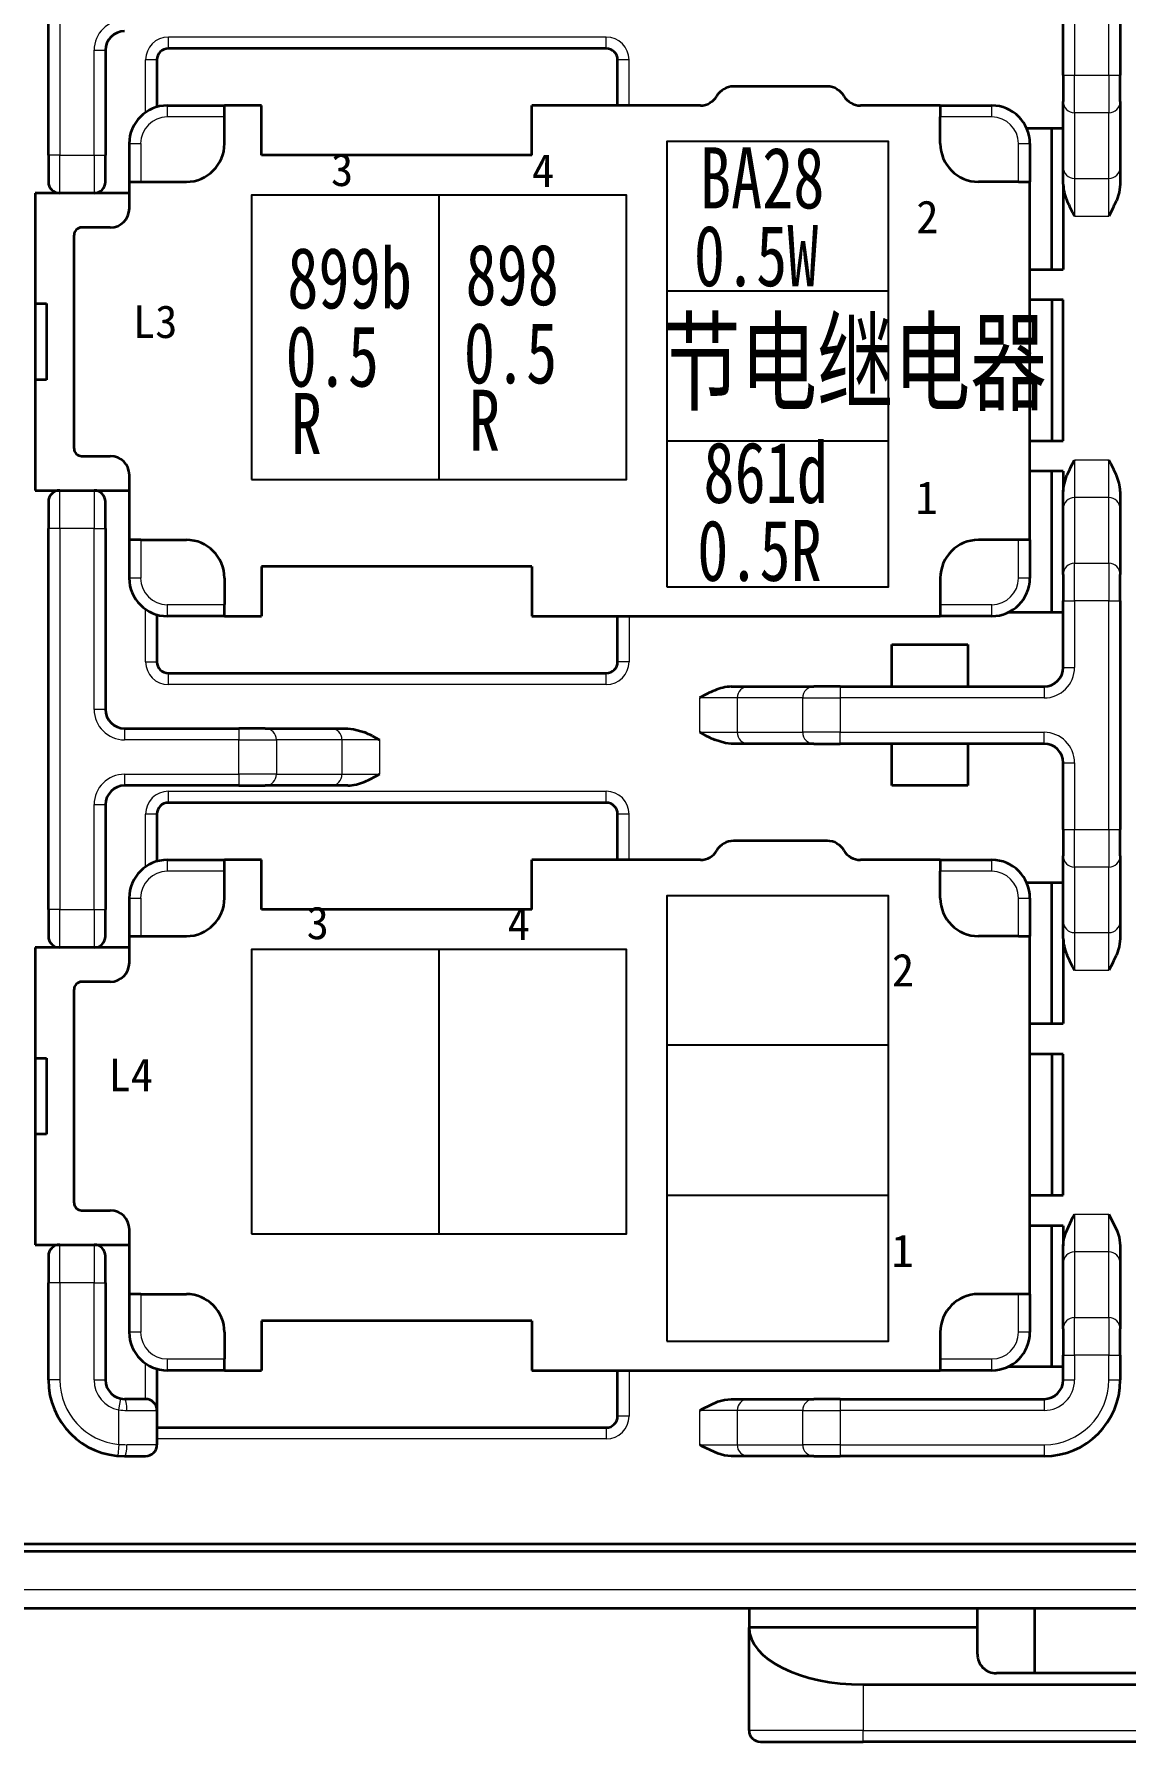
# Model space of a CAD drawing. Header units: millimetres. Extents: x 17 to 3784, y 12 to 1382.
# Drawn here: x 955.57 to 964, y 1071.1 to 1084.27 of the extents above; entities that cross this region are included whole.
import ezdxf

# ---------------------------------------------------------------- set-up
doc = ezdxf.new("R2010")
doc.units = ezdxf.units.MM
for name, color, linetype, lineweight in [('0层_1', 7, 'Continuous', 25), ('全新开发部分', 7, 'Continuous', 18), ('图层8-0000', 3, 'Continuous', 15)]:
    doc.layers.add(name, color=color, linetype=linetype, lineweight=lineweight)
doc.styles.add('FangSong_GB2312_Style', font='simfang.ttf')
doc.styles.add('HZ', font='', dxfattribs={"width": 0.7})
doc.styles.add('HZTXT', font='', dxfattribs={"width": 0.75})
doc.styles.add('样式 2', font='', dxfattribs={"width": 0.75})
doc.styles.get('HZ').set_extended_font_data('宋体')
doc.styles.get('HZTXT').set_extended_font_data('宋体')
doc.styles.get('样式 2').set_extended_font_data('宋体')

msp = doc.modelspace()

# ---------------------------------------------------------------- linework, layer by layer
at = {"color": 0, "lineweight": 35, "ltscale": 0.25}
for p, q in [((955.684, 1083.338), (955.684, 1086.276)), ((955.684, 1077.52), (955.684, 1080.458))]:
    msp.add_line(p, q, dxfattribs=at)
at = {"color": 0, "lineweight": 13, "ltscale": 0.25}
for p, q in [((955.772, 1086.276), (955.772, 1083.338)), ((955.772, 1080.458), (955.772, 1077.52))]:
    msp.add_line(p, q, dxfattribs=at)
at = {"color": 0, "lineweight": 13, "ltscale": 0.150143}
for p, q in [((963.867, 1083.954), (963.867, 1085.719)), ((963.867, 1078.136), (963.867, 1079.901))]:
    msp.add_line(p, q, dxfattribs=at)
at = {"color": 0, "lineweight": 35, "ltscale": 0.150143}
for p, q in [((963.955, 1085.719), (963.955, 1083.954)), ((963.955, 1079.901), (963.955, 1078.136))]:
    msp.add_line(p, q, dxfattribs=at)
at = {"color": 0, "lineweight": 35, "ltscale": 0.043822}
for p, q in [((963.515, 1083.954), (963.515, 1084.469)), ((963.515, 1079.386), (963.515, 1079.901)), ((963.515, 1078.136), (963.515, 1078.651))]:
    msp.add_line(p, q, dxfattribs=at)
at = {"color": 0, "lineweight": 13, "ltscale": 0.043822}
for p, q in [((963.603, 1084.469), (963.603, 1083.954)), ((963.603, 1079.901), (963.603, 1079.386)), ((963.603, 1078.651), (963.603, 1078.136))]:
    msp.add_line(p, q, dxfattribs=at)
at = {"color": 0, "lineweight": 13, "ltscale": 0.2875}
for p, q in [((956.61, 1084.249), (959.989, 1084.249)), ((959.989, 1079.254), (956.61, 1079.254)), ((956.61, 1078.431), (959.989, 1078.431))]:
    msp.add_line(p, q, dxfattribs=at)
at = {"color": 0, "lineweight": 13, "ltscale": 0.0075}
for p, q in [((956.61, 1084.16), (956.61, 1084.249)), ((959.989, 1084.16), (959.989, 1084.249)), ((956.037, 1084.146), (956.125, 1084.146)), ((956.522, 1084.072), (956.434, 1084.072)), ((960.165, 1084.072), (960.077, 1084.072)), ((963.515, 1083.954), (963.603, 1083.954)), ((963.867, 1083.954), (963.955, 1083.954)), ((956.602, 1083.72), (956.602, 1083.632)), ((962.964, 1083.632), (962.964, 1083.72)), ((963.169, 1083.426), (963.258, 1083.426)), ((956.037, 1083.338), (956.125, 1083.338)), ((956.037, 1080.458), (956.125, 1080.458)), ((963.258, 1080.076), (963.169, 1080.076)), ((956.602, 1079.871), (956.602, 1079.783)), ((962.964, 1079.783), (962.964, 1079.871)), ((963.515, 1079.901), (963.603, 1079.901)), ((963.867, 1079.901), (963.955, 1079.901)), ((956.434, 1079.43), (956.522, 1079.43)), ((956.61, 1079.254), (956.61, 1079.342)), ((959.989, 1079.254), (959.989, 1079.342)), ((960.165, 1079.43), (960.077, 1079.43)), ((963.515, 1079.386), (963.603, 1079.386)), ((961.795, 1079.239), (961.795, 1079.151)), ((963.368, 1079.239), (963.368, 1079.151)), ((956.125, 1079.063), (956.037, 1079.063)), ((956.272, 1078.916), (956.272, 1078.828)), ((957.154, 1078.916), (957.154, 1078.828)), ((961.795, 1078.798), (961.795, 1078.886)), ((963.368, 1078.798), (963.368, 1078.886)), ((956.272, 1078.563), (956.272, 1078.475)), ((957.154, 1078.563), (957.154, 1078.475)), ((963.515, 1078.651), (963.603, 1078.651)), ((956.61, 1078.343), (956.61, 1078.431)), ((959.989, 1078.343), (959.989, 1078.431)), ((956.037, 1078.328), (956.125, 1078.328)), ((956.522, 1078.255), (956.434, 1078.255)), ((960.165, 1078.255), (960.077, 1078.255)), ((963.515, 1078.136), (963.603, 1078.136)), ((963.867, 1078.136), (963.955, 1078.136)), ((956.602, 1077.902), (956.602, 1077.814)), ((962.964, 1077.814), (962.964, 1077.902)), ((956.037, 1077.52), (956.125, 1077.52)), ((963.169, 1077.608), (963.258, 1077.608)), ((956.037, 1074.641), (956.125, 1074.641)), ((963.258, 1074.259), (963.169, 1074.259)), ((963.515, 1074.083), (963.603, 1074.083)), ((963.867, 1074.083), (963.955, 1074.083)), ((956.602, 1074.053), (956.602, 1073.965)), ((962.964, 1073.965), (962.964, 1074.053)), ((956.037, 1073.891), (956.125, 1073.891)), ((963.515, 1073.891), (963.603, 1073.891)), ((963.867, 1073.891), (963.955, 1073.891)), ((956.228, 1073.66), (956.244, 1073.747)), ((961.795, 1073.744), (961.795, 1073.656)), ((963.368, 1073.744), (963.368, 1073.656)), ((960.165, 1073.612), (960.077, 1073.612)), ((959.989, 1073.524), (959.989, 1073.436)), ((956.228, 1073.394), (956.22, 1073.306)), ((961.795, 1073.392), (961.795, 1073.304)), ((963.368, 1073.392), (963.368, 1073.304)), ((961.972, 1071.1), (961.972, 1071.188))]:
    msp.add_line(p, q, dxfattribs=at)
at = {"color": 0, "lineweight": 13, "ltscale": 0.06875}
for p, q in [((956.037, 1083.338), (956.037, 1084.146)), ((956.037, 1077.52), (956.037, 1078.328))]:
    msp.add_line(p, q, dxfattribs=at)
at = {"color": 0, "lineweight": 35, "ltscale": 0.06875}
for p, q in [((956.125, 1084.146), (956.125, 1083.338)), ((956.125, 1078.328), (956.125, 1077.52))]:
    msp.add_line(p, q, dxfattribs=at)
at = {"color": 0, "lineweight": 13, "ltscale": 0.034546}
for p, q in [((956.434, 1083.666), (956.434, 1084.072)), ((956.434, 1079.43), (956.434, 1079.836))]:
    msp.add_line(p, q, dxfattribs=at)
at = {"color": 0, "lineweight": 35, "ltscale": 0.030964}
for p, q in [((956.522, 1084.072), (956.522, 1083.708)), ((956.522, 1079.794), (956.522, 1079.43)), ((956.522, 1078.255), (956.522, 1077.891))]:
    msp.add_line(p, q, dxfattribs=at)
at = {"color": 0, "lineweight": 35, "ltscale": 0.2875}
for p, q in [((959.989, 1084.16), (956.61, 1084.16)), ((956.61, 1079.342), (959.989, 1079.342)), ((959.989, 1078.343), (956.61, 1078.343))]:
    msp.add_line(p, q, dxfattribs=at)
at = {"color": 0, "lineweight": 35, "ltscale": 0.03}
for p, q in [((960.077, 1083.72), (960.077, 1084.072)), ((960.077, 1079.43), (960.077, 1079.783)), ((960.077, 1077.902), (960.077, 1078.255)), ((960.077, 1073.612), (960.077, 1073.965))]:
    msp.add_line(p, q, dxfattribs=at)
at = {"color": 0, "lineweight": 13, "ltscale": 0.03}
for p, q in [((960.165, 1083.72), (960.165, 1084.072)), ((960.165, 1079.783), (960.165, 1079.43)), ((960.165, 1077.902), (960.165, 1078.255)), ((960.165, 1073.965), (960.165, 1073.612)), ((961.972, 1071.541), (961.972, 1071.188))]:
    msp.add_line(p, q, dxfattribs=at)
at = {"color": 0, "lineweight": 35, "ltscale": 0.017262}
for p, q in [((963.515, 1083.954), (963.515, 1083.751)), ((963.955, 1083.751), (963.955, 1083.954)), ((963.515, 1080.104), (963.515, 1079.901)), ((963.955, 1079.901), (963.955, 1080.104)), ((963.515, 1078.136), (963.515, 1077.933)), ((963.955, 1077.933), (963.955, 1078.136)), ((963.515, 1074.286), (963.515, 1074.083)), ((963.955, 1074.083), (963.955, 1074.286))]:
    msp.add_line(p, q, dxfattribs=at)
at = {"color": 0, "lineweight": 13, "ltscale": 0.02466}
for p, q in [((963.603, 1083.664), (963.603, 1083.954)), ((963.867, 1083.954), (963.867, 1083.664)), ((963.603, 1083.158), (963.603, 1082.868)), ((963.867, 1082.868), (963.867, 1083.158)), ((963.603, 1080.986), (963.603, 1080.697)), ((963.867, 1080.697), (963.867, 1080.986)), ((963.603, 1079.901), (963.603, 1080.191)), ((963.867, 1080.191), (963.867, 1079.901)), ((960.999, 1079.151), (960.71, 1079.151)), ((958.24, 1078.828), (957.95, 1078.828)), ((960.71, 1078.886), (960.999, 1078.886)), ((957.95, 1078.563), (958.24, 1078.563)), ((963.603, 1077.846), (963.603, 1078.136)), ((963.867, 1078.136), (963.867, 1077.846)), ((963.603, 1077.341), (963.603, 1077.051)), ((963.867, 1077.051), (963.867, 1077.341)), ((963.603, 1075.169), (963.603, 1074.879)), ((963.867, 1074.879), (963.867, 1075.169)), ((963.603, 1074.083), (963.603, 1074.373)), ((963.867, 1074.373), (963.867, 1074.083)), ((960.999, 1073.656), (960.71, 1073.656)), ((960.71, 1073.392), (960.999, 1073.392))]:
    msp.add_line(p, q, dxfattribs=at)
at = {"color": 0, "lineweight": 13, "ltscale": 0.022501}
for p, q in [((963.603, 1083.954), (963.867, 1083.954)), ((963.867, 1083.664), (963.603, 1083.664)), ((963.603, 1083.158), (963.867, 1083.158)), ((963.603, 1082.868), (963.867, 1082.868)), ((963.867, 1080.986), (963.603, 1080.986)), ((963.867, 1080.697), (963.603, 1080.697)), ((963.603, 1080.191), (963.867, 1080.191)), ((963.867, 1079.901), (963.603, 1079.901)), ((963.603, 1078.136), (963.867, 1078.136)), ((963.867, 1077.846), (963.603, 1077.846)), ((963.603, 1077.341), (963.867, 1077.341)), ((963.603, 1077.051), (963.867, 1077.051)), ((963.603, 1075.169), (963.867, 1075.169)), ((963.867, 1074.879), (963.603, 1074.879)), ((963.603, 1074.373), (963.867, 1074.373)), ((963.867, 1074.083), (963.603, 1074.083)), ((960.71, 1073.392), (960.71, 1073.656)), ((960.999, 1073.656), (960.999, 1073.392)), ((961.505, 1073.392), (961.505, 1073.656)), ((961.795, 1073.656), (961.795, 1073.392))]:
    msp.add_line(p, q, dxfattribs=at)
at = {"color": 0, "lineweight": 35, "ltscale": 0.061699}
for p, q in [((961.696, 1083.867), (960.97, 1083.867)), ((961.696, 1078.049), (960.97, 1078.049))]:
    msp.add_line(p, q, dxfattribs=at)
at = {"color": 0, "lineweight": 35, "ltscale": 0.0375}
for p, q in [((956.602, 1083.72), (957.043, 1083.72)), ((957.043, 1079.783), (956.602, 1079.783)), ((956.602, 1077.902), (957.043, 1077.902)), ((957.043, 1073.965), (956.602, 1073.965))]:
    msp.add_line(p, q, dxfattribs=at)
at = {"color": 0, "lineweight": 35, "ltscale": 0.024376}
for p, q in [((957.33, 1083.72), (957.043, 1083.72)), ((957.043, 1079.783), (957.33, 1079.783)), ((957.33, 1077.902), (957.043, 1077.902)), ((957.043, 1073.965), (957.33, 1073.965))]:
    msp.add_line(p, q, dxfattribs=at)
at = {"color": 0, "lineweight": 35, "ltscale": 0.0075}
for p, q in [((957.043, 1083.632), (957.043, 1083.72)), ((962.567, 1083.72), (962.567, 1083.632)), ((963.169, 1083.132), (963.258, 1083.132)), ((955.581, 1082.192), (955.67, 1082.192)), ((955.67, 1081.604), (955.581, 1081.604)), ((963.258, 1080.37), (963.169, 1080.37)), ((957.043, 1079.783), (957.043, 1079.871)), ((962.567, 1079.871), (962.567, 1079.783)), ((957.043, 1077.814), (957.043, 1077.902)), ((962.567, 1077.902), (962.567, 1077.814)), ((963.169, 1077.314), (963.258, 1077.314)), ((955.581, 1076.374), (955.67, 1076.374)), ((955.67, 1075.787), (955.581, 1075.787)), ((963.258, 1074.552), (963.169, 1074.552)), ((957.043, 1073.965), (957.043, 1074.053)), ((962.567, 1074.053), (962.567, 1073.965))]:
    msp.add_line(p, q, dxfattribs=at)
at = {"color": 0, "lineweight": 35, "ltscale": 0.0325}
for p, q in [((957.33, 1083.338), (957.33, 1083.72)), ((959.416, 1083.338), (959.416, 1083.72)), ((957.33, 1080.164), (957.33, 1079.783)), ((959.416, 1080.164), (959.416, 1079.783)), ((957.33, 1077.52), (957.33, 1077.902)), ((959.416, 1077.52), (959.416, 1077.902)), ((957.33, 1074.347), (957.33, 1073.965)), ((959.416, 1074.347), (959.416, 1073.965))]:
    msp.add_line(p, q, dxfattribs=at)
at = {"color": 0, "lineweight": 35, "ltscale": 0.110625}
for p, q in [((960.716, 1083.72), (959.416, 1083.72)), ((960.716, 1077.902), (959.416, 1077.902))]:
    msp.add_line(p, q, dxfattribs=at)
at = {"color": 0, "lineweight": 35, "ltscale": 0.052501}
for p, q in [((962.567, 1083.72), (961.95, 1083.72)), ((962.567, 1077.902), (961.95, 1077.902))]:
    msp.add_line(p, q, dxfattribs=at)
at = {"color": 0, "lineweight": 35, "ltscale": 0.033749}
for p, q in [((962.567, 1083.72), (962.964, 1083.72)), ((962.964, 1079.783), (962.567, 1079.783)), ((962.567, 1077.902), (962.964, 1077.902)), ((962.964, 1073.965), (962.567, 1073.965))]:
    msp.add_line(p, q, dxfattribs=at)
at = {"color": 0, "lineweight": 35, "ltscale": 0.043037}
for p, q in [((963.515, 1083.245), (963.515, 1083.751)), ((963.955, 1083.751), (963.955, 1083.245)), ((963.515, 1080.104), (963.515, 1080.61)), ((963.955, 1080.61), (963.955, 1080.104)), ((961.086, 1079.239), (961.592, 1079.239)), ((957.357, 1078.916), (957.863, 1078.916)), ((961.592, 1078.798), (961.086, 1078.798)), ((957.863, 1078.475), (957.357, 1078.475)), ((963.515, 1077.428), (963.515, 1077.933)), ((963.955, 1077.933), (963.955, 1077.428)), ((963.515, 1074.286), (963.515, 1074.792)), ((963.955, 1074.792), (963.955, 1074.286)), ((961.086, 1073.744), (961.592, 1073.744)), ((961.592, 1073.304), (961.086, 1073.304))]:
    msp.add_line(p, q, dxfattribs=at)
at = {"color": 0, "lineweight": 13, "ltscale": 0.0375}
for p, q in [((957.043, 1083.632), (956.602, 1083.632)), ((956.602, 1079.871), (957.043, 1079.871)), ((957.043, 1077.814), (956.602, 1077.814)), ((956.602, 1074.053), (957.043, 1074.053))]:
    msp.add_line(p, q, dxfattribs=at)
at = {"color": 0, "lineweight": 35, "ltscale": 0.0175}
for p, q in [((957.043, 1083.426), (957.043, 1083.632)), ((962.567, 1083.426), (962.567, 1083.632)), ((955.684, 1083.338), (955.684, 1083.132)), ((956.125, 1083.132), (956.125, 1083.338)), ((956.309, 1082.926), (956.309, 1083.132)), ((955.684, 1080.664), (955.684, 1080.458)), ((956.125, 1080.458), (956.125, 1080.664)), ((957.043, 1080.076), (957.043, 1079.871)), ((962.567, 1080.076), (962.567, 1079.871)), ((957.043, 1077.608), (957.043, 1077.814)), ((962.567, 1077.608), (962.567, 1077.814)), ((955.684, 1077.52), (955.684, 1077.314)), ((956.125, 1077.314), (956.125, 1077.52)), ((956.309, 1077.109), (956.309, 1077.314)), ((955.684, 1074.846), (955.684, 1074.641)), ((956.125, 1074.641), (956.125, 1074.846)), ((957.043, 1074.259), (957.043, 1074.053)), ((962.567, 1074.259), (962.567, 1074.053)), ((962.854, 1071.776), (962.854, 1071.982))]:
    msp.add_line(p, q, dxfattribs=at)
at = {"color": 0, "lineweight": 13, "ltscale": 0.033749}
for p, q in [((962.964, 1083.632), (962.567, 1083.632)), ((962.567, 1079.871), (962.964, 1079.871)), ((962.964, 1077.814), (962.567, 1077.814)), ((962.567, 1074.053), (962.964, 1074.053))]:
    msp.add_line(p, q, dxfattribs=at)
at = {"color": 0, "lineweight": 35, "ltscale": 0.023962}
for p, q in [((963.515, 1083.543), (963.233, 1083.543)), ((963.515, 1077.726), (963.233, 1077.726))]:
    msp.add_line(p, q, dxfattribs=at)
at = {"color": 0, "lineweight": 35, "ltscale": 0.0925}
for p, q in [((963.427, 1082.456), (963.427, 1083.543)), ((963.427, 1082.221), (963.427, 1081.134)), ((963.515, 1081.134), (963.515, 1082.221)), ((963.427, 1079.812), (963.427, 1080.899)), ((963.427, 1076.639), (963.427, 1077.726)), ((963.427, 1076.404), (963.427, 1075.316)), ((963.515, 1075.316), (963.515, 1076.404)), ((963.427, 1073.994), (963.427, 1075.081))]:
    msp.add_line(p, q, dxfattribs=at)
at = {"color": 0, "lineweight": 13, "ltscale": 0.043037}
for p, q in [((963.603, 1083.664), (963.603, 1083.158)), ((963.867, 1083.158), (963.867, 1083.664)), ((963.603, 1080.697), (963.603, 1080.191)), ((963.867, 1080.191), (963.867, 1080.697)), ((961.505, 1079.151), (960.999, 1079.151)), ((957.95, 1078.828), (957.444, 1078.828)), ((960.999, 1078.886), (961.505, 1078.886)), ((957.444, 1078.563), (957.95, 1078.563)), ((963.603, 1077.846), (963.603, 1077.341)), ((963.867, 1077.341), (963.867, 1077.846)), ((961.505, 1073.656), (960.999, 1073.656)), ((960.999, 1073.392), (961.505, 1073.392))]:
    msp.add_line(p, q, dxfattribs=at)
at = {"color": 0, "lineweight": 35, "ltscale": 0.025}
for p, q in [((956.309, 1083.132), (956.309, 1083.426)), ((963.258, 1083.426), (963.258, 1083.132)), ((956.309, 1080.076), (956.309, 1080.37)), ((963.258, 1080.37), (963.258, 1080.076)), ((956.309, 1077.314), (956.309, 1077.608)), ((963.258, 1077.608), (963.258, 1077.314)), ((956.309, 1074.259), (956.309, 1074.552)), ((963.258, 1074.552), (963.258, 1074.259))]:
    msp.add_line(p, q, dxfattribs=at)
at = {"color": 0, "lineweight": 13, "ltscale": 0.007501}
for p, q in [((956.309, 1083.426), (956.397, 1083.426)), ((955.772, 1083.338), (955.684, 1083.338)), ((955.772, 1080.458), (955.684, 1080.458)), ((956.397, 1080.076), (956.309, 1080.076)), ((955.772, 1077.52), (955.684, 1077.52)), ((956.309, 1077.608), (956.397, 1077.608)), ((955.772, 1074.641), (955.684, 1074.641)), ((956.397, 1074.259), (956.309, 1074.259)), ((955.772, 1073.891), (955.684, 1073.891))]:
    msp.add_line(p, q, dxfattribs=at)
at = {"color": 0, "lineweight": 13, "ltscale": 0.025}
for p, q in [((956.397, 1083.426), (956.397, 1083.132)), ((963.169, 1083.132), (963.169, 1083.426)), ((955.772, 1083.044), (955.772, 1083.338)), ((956.037, 1083.338), (956.037, 1083.044)), ((955.772, 1080.458), (955.772, 1080.752)), ((956.037, 1080.752), (956.037, 1080.458)), ((956.397, 1080.37), (956.397, 1080.076)), ((963.169, 1080.076), (963.169, 1080.37)), ((955.772, 1077.226), (955.772, 1077.52)), ((956.037, 1077.52), (956.037, 1077.226)), ((956.397, 1077.608), (956.397, 1077.314)), ((963.169, 1077.314), (963.169, 1077.608)), ((955.772, 1074.641), (955.772, 1074.934)), ((956.037, 1074.934), (956.037, 1074.641)), ((956.397, 1074.552), (956.397, 1074.259)), ((963.169, 1074.259), (963.169, 1074.552))]:
    msp.add_line(p, q, dxfattribs=at)
at = {"color": 0, "lineweight": 13, "ltscale": 0.022499}
for p, q in [((955.772, 1083.338), (956.037, 1083.338)), ((956.037, 1080.458), (955.772, 1080.458)), ((955.772, 1077.52), (956.037, 1077.52)), ((956.037, 1074.641), (955.772, 1074.641))]:
    msp.add_line(p, q, dxfattribs=at)
at = {"color": 0, "lineweight": 35, "ltscale": 0.177499}
for p, q in [((959.416, 1083.338), (957.33, 1083.338)), ((959.416, 1080.164), (957.33, 1080.164)), ((959.416, 1077.52), (957.33, 1077.52)), ((959.416, 1074.347), (957.33, 1074.347))]:
    msp.add_line(p, q, dxfattribs=at)
at = {"color": 0, "lineweight": 35, "ltscale": 0.011291}
for p, q in [((963.515, 1083.113), (963.515, 1083.245)), ((963.955, 1083.245), (963.955, 1083.113))]:
    msp.add_line(p, q, dxfattribs=at)
at = {"color": 0, "lineweight": 35, "ltscale": 0.0725}
for p, q in [((955.581, 1083.044), (955.581, 1082.192)), ((955.581, 1081.604), (955.581, 1080.752)), ((955.581, 1077.226), (955.581, 1076.374))]:
    msp.add_line(p, q, dxfattribs=at)
at = {"color": 0, "lineweight": 35, "ltscale": 0.016251}
for p, q in [((955.772, 1083.044), (955.581, 1083.044)), ((955.581, 1080.752), (955.772, 1080.752)), ((955.772, 1077.226), (955.581, 1077.226)), ((955.581, 1074.934), (955.772, 1074.934))]:
    msp.add_line(p, q, dxfattribs=at)
at = {"color": 0, "lineweight": 35, "ltscale": 0.022499}
for p, q in [((956.037, 1083.044), (955.772, 1083.044)), ((955.772, 1080.752), (956.037, 1080.752)), ((956.037, 1077.226), (955.772, 1077.226)), ((955.772, 1074.934), (956.037, 1074.934))]:
    msp.add_line(p, q, dxfattribs=at)
at = {"color": 0, "lineweight": 35, "ltscale": 0.023125}
for p, q in [((956.309, 1083.044), (956.037, 1083.044)), ((956.037, 1080.752), (956.309, 1080.752)), ((956.309, 1077.226), (956.037, 1077.226)), ((956.037, 1074.934), (956.309, 1074.934))]:
    msp.add_line(p, q, dxfattribs=at)
at = {"color": 0, "lineweight": 35, "ltscale": 0.007501}
for p, q in [((956.309, 1083.132), (956.397, 1083.132)), ((956.397, 1080.37), (956.309, 1080.37)), ((956.309, 1077.314), (956.397, 1077.314)), ((956.397, 1074.552), (956.309, 1074.552))]:
    msp.add_line(p, q, dxfattribs=at)
at = {"color": 0, "lineweight": 35, "ltscale": 0.029999}
for p, q in [((956.397, 1083.132), (956.749, 1083.132)), ((956.397, 1080.37), (956.749, 1080.37)), ((956.397, 1077.314), (956.749, 1077.314)), ((956.397, 1074.552), (956.749, 1074.552))]:
    msp.add_line(p, q, dxfattribs=at)
at = {"color": 0, "lineweight": 35, "ltscale": 0.02625}
for p, q in [((963.169, 1083.132), (962.861, 1083.132)), ((963.169, 1080.37), (962.861, 1080.37)), ((963.169, 1077.314), (962.861, 1077.314)), ((963.169, 1074.552), (962.861, 1074.552))]:
    msp.add_line(p, q, dxfattribs=at)
at = {"color": 0, "lineweight": 35, "ltscale": 0.235001}
msp.add_line((963.258, 1080.37), (963.258, 1083.132), dxfattribs=at)
at = {"color": 0, "lineweight": 35, "ltscale": 0.055839}
msp.add_line((963.515, 1083.113), (963.515, 1082.456), dxfattribs=at)
at = {"color": 0, "lineweight": 35, "ltscale": 0.005574}
msp.add_line((963.898, 1082.926), (963.867, 1082.868), dxfattribs=at)
at = {"color": 0, "lineweight": 35, "ltscale": 0.01875}
for p, q in [((956.162, 1082.78), (955.941, 1082.78)), ((955.941, 1081.017), (956.162, 1081.017)), ((956.162, 1076.962), (955.941, 1076.962)), ((955.941, 1075.199), (956.162, 1075.199))]:
    msp.add_line(p, q, dxfattribs=at)
at = {"color": 0, "lineweight": 35, "ltscale": 0.139999}
msp.add_line((955.883, 1081.075), (955.883, 1082.721), dxfattribs=at)
at = {"color": 0, "lineweight": 35, "ltscale": 0.021875}
for p, q in [((963.258, 1082.456), (963.515, 1082.456)), ((963.515, 1082.221), (963.258, 1082.221)), ((963.258, 1081.134), (963.515, 1081.134)), ((963.515, 1080.899), (963.258, 1080.899)), ((963.258, 1076.639), (963.515, 1076.639)), ((963.515, 1076.404), (963.258, 1076.404)), ((963.258, 1075.316), (963.515, 1075.316)), ((963.515, 1075.081), (963.258, 1075.081))]:
    msp.add_line(p, q, dxfattribs=at)
at = {"color": 0, "lineweight": 35, "ltscale": 0.05}
for p, q in [((955.581, 1082.192), (955.581, 1081.604)), ((955.67, 1082.192), (955.67, 1081.604)), ((962.192, 1079.562), (962.78, 1079.562)), ((962.78, 1078.475), (962.192, 1078.475)), ((955.581, 1076.374), (955.581, 1075.787)), ((955.67, 1076.374), (955.67, 1075.787))]:
    msp.add_line(p, q, dxfattribs=at)
at = {"color": 0, "lineweight": 35, "ltscale": 0.005571}
for p, q in [((963.572, 1080.929), (963.603, 1080.986)), ((958.182, 1078.859), (958.24, 1078.828)), ((960.767, 1078.855), (960.71, 1078.886))]:
    msp.add_line(p, q, dxfattribs=at)
at = {"color": 0, "lineweight": 35, "ltscale": 0.0425}
for p, q in [((956.309, 1080.37), (956.309, 1080.87)), ((956.309, 1074.552), (956.309, 1075.052)), ((963.294, 1072.128), (963.294, 1071.629))]:
    msp.add_line(p, q, dxfattribs=at)
at = {"color": 0, "lineweight": 35, "ltscale": 0.013338}
for p, q in [((963.515, 1080.899), (963.515, 1080.742)), ((963.515, 1075.081), (963.515, 1074.925))]:
    msp.add_line(p, q, dxfattribs=at)
at = {"color": 0, "lineweight": 35, "ltscale": 0.011292}
for p, q in [((963.515, 1080.61), (963.515, 1080.742)), ((963.955, 1080.742), (963.955, 1080.61)), ((963.515, 1077.295), (963.515, 1077.428)), ((963.955, 1077.428), (963.955, 1077.295)), ((963.515, 1074.792), (963.515, 1074.925)), ((963.955, 1074.925), (963.955, 1074.792))]:
    msp.add_line(p, q, dxfattribs=at)
at = {"color": 0, "lineweight": 13, "ltscale": 0.11875}
msp.add_line((956.037, 1079.063), (956.037, 1080.458), dxfattribs=at)
at = {"color": 0, "lineweight": 35, "ltscale": 0.11875}
msp.add_line((956.125, 1080.458), (956.125, 1079.063), dxfattribs=at)
at = {"color": 0, "lineweight": 35, "ltscale": 0.268126}
for p, q in [((959.416, 1079.783), (962.567, 1079.783)), ((959.416, 1073.965), (962.567, 1073.965))]:
    msp.add_line(p, q, dxfattribs=at)
at = {"color": 0, "lineweight": 35, "ltscale": 0.035977}
for p, q in [((963.092, 1079.812), (963.515, 1079.812)), ((963.092, 1073.994), (963.515, 1073.994))]:
    msp.add_line(p, q, dxfattribs=at)
at = {"color": 0, "lineweight": 35, "ltscale": 0.027499}
for p, q in [((962.192, 1079.239), (962.192, 1079.562)), ((962.78, 1079.562), (962.78, 1079.239))]:
    msp.add_line(p, q, dxfattribs=at)
at = {"color": 0, "lineweight": 35, "ltscale": 0.01129}
for p, q in [((960.954, 1079.239), (961.086, 1079.239)), ((957.863, 1078.916), (957.996, 1078.916)), ((961.086, 1078.798), (960.954, 1078.798)), ((957.996, 1078.475), (957.863, 1078.475)), ((960.954, 1073.744), (961.086, 1073.744)), ((961.086, 1073.304), (960.954, 1073.304))]:
    msp.add_line(p, q, dxfattribs=at)
at = {"color": 0, "lineweight": 35, "ltscale": 0.017261}
for p, q in [((961.795, 1079.239), (961.592, 1079.239)), ((957.357, 1078.916), (957.154, 1078.916)), ((961.592, 1078.798), (961.795, 1078.798)), ((957.154, 1078.475), (957.357, 1078.475)), ((961.795, 1073.744), (961.592, 1073.744)), ((961.592, 1073.304), (961.795, 1073.304))]:
    msp.add_line(p, q, dxfattribs=at)
at = {"color": 0, "lineweight": 35, "ltscale": 0.133823}
for p, q in [((961.795, 1079.239), (963.368, 1079.239)), ((963.368, 1078.798), (961.795, 1078.798)), ((961.795, 1073.744), (963.368, 1073.744)), ((963.368, 1073.304), (961.795, 1073.304))]:
    msp.add_line(p, q, dxfattribs=at)
at = {"color": 0, "lineweight": 13, "ltscale": 0.0225}
for p, q in [((960.71, 1078.886), (960.71, 1079.151)), ((960.999, 1079.151), (960.999, 1078.886)), ((961.505, 1078.886), (961.505, 1079.151)), ((961.795, 1079.151), (961.795, 1078.886)), ((957.154, 1078.563), (957.154, 1078.828)), ((957.444, 1078.828), (957.444, 1078.563)), ((957.95, 1078.563), (957.95, 1078.828)), ((958.24, 1078.828), (958.24, 1078.563))]:
    msp.add_line(p, q, dxfattribs=at)
at = {"color": 0, "lineweight": 13, "ltscale": 0.024658}
for p, q in [((961.505, 1079.151), (961.795, 1079.151)), ((957.154, 1078.828), (957.444, 1078.828)), ((961.795, 1078.886), (961.505, 1078.886)), ((957.444, 1078.563), (957.154, 1078.563)), ((961.505, 1073.656), (961.795, 1073.656)), ((961.795, 1073.392), (961.505, 1073.392))]:
    msp.add_line(p, q, dxfattribs=at)
at = {"color": 0, "lineweight": 13, "ltscale": 0.133823}
for p, q in [((963.368, 1079.151), (961.795, 1079.151)), ((961.795, 1078.886), (963.368, 1078.886)), ((963.368, 1073.656), (961.795, 1073.656)), ((961.795, 1073.392), (963.368, 1073.392))]:
    msp.add_line(p, q, dxfattribs=at)
at = {"color": 0, "lineweight": 35, "ltscale": 0.075073}
for p, q in [((956.272, 1078.916), (957.154, 1078.916)), ((957.154, 1078.475), (956.272, 1078.475))]:
    msp.add_line(p, q, dxfattribs=at)
at = {"color": 0, "lineweight": 13, "ltscale": 0.075073}
for p, q in [((957.154, 1078.828), (956.272, 1078.828)), ((956.272, 1078.563), (957.154, 1078.563))]:
    msp.add_line(p, q, dxfattribs=at)
at = {"color": 0, "lineweight": 35, "ltscale": 0.0275}
for p, q in [((962.192, 1078.475), (962.192, 1078.798)), ((962.78, 1078.798), (962.78, 1078.475))]:
    msp.add_line(p, q, dxfattribs=at)
at = {"color": 0, "lineweight": 13, "ltscale": 0.034547}
msp.add_line((956.434, 1077.849), (956.434, 1078.255), dxfattribs=at)
at = {"color": 0, "lineweight": 35, "ltscale": 0.235}
msp.add_line((963.258, 1074.552), (963.258, 1077.314), dxfattribs=at)
at = {"color": 0, "lineweight": 35, "ltscale": 0.055838}
msp.add_line((963.515, 1077.295), (963.515, 1076.639), dxfattribs=at)
at = {"color": 0, "lineweight": 35, "ltscale": 0.005573}
msp.add_line((963.898, 1077.109), (963.867, 1077.051), dxfattribs=at)
at = {"color": 0, "lineweight": 35, "ltscale": 0.14}
msp.add_line((955.883, 1075.258), (955.883, 1076.903), dxfattribs=at)
at = {"color": 0, "lineweight": 35, "ltscale": 0.072501}
msp.add_line((955.581, 1075.787), (955.581, 1074.934), dxfattribs=at)
at = {"color": 0, "lineweight": 13, "ltscale": 0.043036}
for p, q in [((963.603, 1074.879), (963.603, 1074.373)), ((963.867, 1074.373), (963.867, 1074.879))]:
    msp.add_line(p, q, dxfattribs=at)
at = {"color": 0, "lineweight": 35, "ltscale": 0.06375}
for p, q in [((955.684, 1073.891), (955.684, 1074.641)), ((956.125, 1074.641), (956.125, 1073.891))]:
    msp.add_line(p, q, dxfattribs=at)
at = {"color": 0, "lineweight": 13, "ltscale": 0.06375}
for p, q in [((955.772, 1074.641), (955.772, 1073.891)), ((956.037, 1073.891), (956.037, 1074.641))]:
    msp.add_line(p, q, dxfattribs=at)
at = {"color": 0, "lineweight": 35, "ltscale": 0.016322}
for p, q in [((963.515, 1073.891), (963.515, 1074.083)), ((963.955, 1074.083), (963.955, 1073.891))]:
    msp.add_line(p, q, dxfattribs=at)
at = {"color": 0, "lineweight": 13, "ltscale": 0.016322}
for p, q in [((963.603, 1074.083), (963.603, 1073.891)), ((963.867, 1073.891), (963.867, 1074.083))]:
    msp.add_line(p, q, dxfattribs=at)
at = {"color": 0, "lineweight": 13, "ltscale": 0.023296}
msp.add_line((956.434, 1073.744), (956.434, 1074.018), dxfattribs=at)
at = {"color": 0, "lineweight": 35, "ltscale": 0.027213}
msp.add_line((956.522, 1073.976), (956.522, 1073.656), dxfattribs=at)
at = {"color": 0, "lineweight": 35, "ltscale": 0.013751}
for p, q in [((956.434, 1073.744), (956.272, 1073.744)), ((956.272, 1073.304), (956.434, 1073.304))]:
    msp.add_line(p, q, dxfattribs=at)
at = {"color": 0, "lineweight": 13, "ltscale": 0.022688}
msp.add_line((956.228, 1073.394), (956.228, 1073.66), dxfattribs=at)
at = {"color": 0, "lineweight": 13, "ltscale": 0.019643}
for p, q in [((956.291, 1073.656), (956.522, 1073.656)), ((956.522, 1073.392), (956.291, 1073.392))]:
    msp.add_line(p, q, dxfattribs=at)
at = {"color": 0, "lineweight": 35, "ltscale": 0.022501}
msp.add_line((956.522, 1073.656), (956.522, 1073.392), dxfattribs=at)
at = {"color": 0, "lineweight": 35, "ltscale": 0.295}
msp.add_line((956.522, 1073.524), (959.989, 1073.524), dxfattribs=at)
at = {"color": 0, "lineweight": 13, "ltscale": 0.295}
msp.add_line((959.989, 1073.436), (956.522, 1073.436), dxfattribs=at)
at = {"color": 0, "lineweight": 35}
for p, q in [((951.688, 1072.628), (1003.401, 1072.628)), ((1003.401, 1072.569), (951.688, 1072.569)), ((1003.401, 1072.128), (956.86, 1072.128))]:
    msp.add_line(p, q, dxfattribs=at)
at = {"color": 0, "lineweight": 13, "ltscale": 0.439999}
msp.add_line((951.688, 1072.275), (956.86, 1072.275), dxfattribs=at)
at = {"color": 0, "lineweight": 13}
msp.add_line((956.86, 1072.275), (1003.401, 1072.275), dxfattribs=at)
at = {"color": 0, "lineweight": 35, "ltscale": 0.439999}
msp.add_line((956.86, 1072.128), (951.688, 1072.128), dxfattribs=at)
at = {"color": 0, "lineweight": 35, "ltscale": 0.012501}
for p, q in [((961.091, 1072.128), (961.091, 1071.982)), ((962.854, 1071.982), (962.854, 1072.128))]:
    msp.add_line(p, q, dxfattribs=at)
at = {"color": 0, "lineweight": 35, "ltscale": 0.0675}
for p, q in [((961.091, 1071.188), (961.091, 1071.982)), ((961.179, 1071.1), (961.972, 1071.1))]:
    msp.add_line(p, q, dxfattribs=at)
at = {"color": 0, "lineweight": 35, "ltscale": 0.15}
msp.add_line((962.854, 1071.982), (961.091, 1071.982), dxfattribs=at)
at = {"color": 0, "lineweight": 35, "ltscale": 0.175}
msp.add_line((965.057, 1071.629), (963, 1071.629), dxfattribs=at)
at = {"color": 0, "lineweight": 35, "ltscale": 0.35}
for p, q in [((966.086, 1071.541), (961.972, 1071.541)), ((966.086, 1071.1), (961.972, 1071.1))]:
    msp.add_line(p, q, dxfattribs=at)
at = {"color": 0, "lineweight": 13, "ltscale": 0.075}
msp.add_line((961.972, 1071.188), (961.091, 1071.188), dxfattribs=at)
at = {"color": 0, "lineweight": 13, "ltscale": 0.35}
msp.add_line((961.972, 1071.188), (966.086, 1071.188), dxfattribs=at)
at = {"color": 0, "lineweight": 35}
for points in [[(963.955, 1083.113), (963.947, 1083.049), (963.926, 1082.985)], [(963.515, 1080.742), (963.519, 1080.786), (963.544, 1080.869)], [(957.996, 1078.916), (958.039, 1078.911), (958.123, 1078.886)], [(960.954, 1078.798), (960.91, 1078.803), (960.826, 1078.828)], [(963.955, 1077.295), (963.947, 1077.231), (963.926, 1077.168)], [(963.515, 1074.925), (963.52, 1074.977), (963.535, 1075.027), (963.59, 1075.146), (963.603, 1075.169)], [(963.867, 1075.169), (963.931, 1075.038), (963.946, 1074.993), (963.955, 1074.925)], [(960.71, 1073.656), (960.733, 1073.669), (960.851, 1073.725), (960.901, 1073.739), (960.954, 1073.744)], [(960.954, 1073.304), (960.902, 1073.309), (960.851, 1073.324), (960.733, 1073.379), (960.71, 1073.392)]]:
    msp.add_lwpolyline(points, dxfattribs=at)
at = {"color": 0, "lineweight": 13}
for centre, radius, start, end in [((956.272, 1084.146), 0.235, 90, 180), ((956.61, 1084.072), 0.176, 90, 180), ((959.989, 1084.072), 0.176, 0, 90), ((956.602, 1083.426), 0.206, 90, 180), ((962.964, 1083.426), 0.206, 0, 90), ((956.602, 1080.076), 0.206, 180, 270), ((962.964, 1080.076), 0.206, 270, 0), ((956.61, 1079.43), 0.176, 180, 270), ((959.989, 1079.43), 0.176, 270, 0), ((963.368, 1079.386), 0.235, 270, 0), ((956.272, 1079.063), 0.235, 180, 270), ((963.368, 1078.651), 0.235, 0, 90), ((956.272, 1078.328), 0.235, 90, 180), ((956.61, 1078.255), 0.176, 90, 180), ((959.989, 1078.255), 0.176, 0, 90), ((956.602, 1077.608), 0.206, 90, 180), ((962.964, 1077.608), 0.206, 0, 90), ((956.602, 1074.259), 0.206, 180, 270), ((962.964, 1074.259), 0.206, 270, 0), ((956.272, 1073.891), 0.499, 180, 264.9379), ((956.272, 1073.891), 0.235, 180, 259.1931), ((963.368, 1073.891), 0.499, 270, 0), ((963.368, 1073.891), 0.235, 270, 0), ((956.291, 1074.135), 0.479, 262.4345, 269.9934), ((959.989, 1073.612), 0.176, 270, 0), ((956.291, 1074.415), 1.023, 266.4642, 269.9916)]:
    msp.add_arc(centre, radius, start, end, dxfattribs=at)
at = {"color": 0, "lineweight": 35}
for centre, radius, start, end in [((956.272, 1084.146), 0.147, 90, 180), ((956.61, 1084.072), 0.0881, 90, 180), ((959.989, 1084.072), 0.0881, 0, 90), ((960.97, 1083.72), 0.147, 90, 150), ((961.696, 1083.72), 0.147, 30, 90), ((956.602, 1083.426), 0.294, 90, 180), ((960.716, 1083.867), 0.147, 270, 330), ((961.95, 1083.867), 0.147, 210, 270), ((962.964, 1083.426), 0.294, 0, 90), ((956.749, 1083.426), 0.294, 270, 0), ((962.861, 1083.426), 0.294, 180, 270), ((955.772, 1083.132), 0.0881, 180, 270), ((956.037, 1083.132), 0.0881, 270, 0), ((963.854, 1083.125), 0.339, 182.1611, 204.349), ((956.162, 1082.926), 0.147, 270, 0), ((964.431, 1083.361), 0.963, 202.9445, 210.7291), ((962.995, 1083.386), 1.013, 333.0124, 336.7081), ((955.941, 1082.721), 0.0588, 90, 180), ((955.941, 1081.075), 0.0588, 180, 270), ((956.162, 1080.87), 0.147, 0, 90), ((964.469, 1080.471), 1.007, 152.9924, 156.7141), ((962.876, 1080.412), 1.145, 23.5426, 30.0846), ((963.621, 1080.731), 0.335, 1.9971, 24.5128), ((955.772, 1080.664), 0.0881, 90, 180), ((956.037, 1080.664), 0.0881, 0, 90), ((956.749, 1080.076), 0.294, 0, 90), ((962.861, 1080.076), 0.294, 90, 180), ((956.602, 1080.076), 0.294, 180, 270), ((962.964, 1080.076), 0.294, 270, 0), ((956.61, 1079.43), 0.0881, 180, 270), ((959.989, 1079.43), 0.0881, 270, 0), ((963.368, 1079.386), 0.147, 270, 0), ((961.228, 1078.27), 1.022, 113.1539, 120.4904), ((960.965, 1078.907), 0.332, 91.8956, 114.5588), ((956.272, 1079.063), 0.147, 180, 270), ((957.725, 1077.961), 1.007, 62.9924, 66.7141), ((961.225, 1079.753), 1.007, 242.9924, 246.7141), ((963.368, 1078.651), 0.147, 0, 90), ((957.721, 1079.444), 1.022, 293.1539, 300.4904), ((956.272, 1078.328), 0.147, 90, 180), ((957.985, 1078.807), 0.332, 271.896, 294.5588), ((956.61, 1078.255), 0.0881, 90, 180), ((959.989, 1078.255), 0.0881, 0, 90), ((960.97, 1077.902), 0.147, 90, 150), ((961.696, 1077.902), 0.147, 30, 90), ((956.602, 1077.608), 0.294, 90, 180), ((960.716, 1078.049), 0.147, 270, 330), ((961.95, 1078.049), 0.147, 210, 270), ((962.964, 1077.608), 0.294, 0, 90), ((956.749, 1077.608), 0.294, 270, 0), ((962.861, 1077.608), 0.294, 180, 270), ((955.772, 1077.314), 0.0881, 180, 270), ((956.037, 1077.314), 0.0881, 270, 0), ((963.854, 1077.308), 0.339, 182.1611, 204.349), ((956.162, 1077.109), 0.147, 270, 0), ((964.431, 1077.543), 0.963, 202.9445, 210.7291), ((962.995, 1077.568), 1.013, 333.0124, 336.7081), ((955.941, 1076.903), 0.0588, 90, 180), ((955.941, 1075.258), 0.0588, 180, 270), ((956.162, 1075.052), 0.147, 0, 90), ((955.772, 1074.846), 0.0881, 90, 180), ((956.037, 1074.846), 0.0881, 0, 90), ((956.749, 1074.259), 0.294, 0, 90), ((962.861, 1074.259), 0.294, 90, 180), ((956.602, 1074.259), 0.294, 180, 270), ((962.964, 1074.259), 0.294, 270, 0), ((956.272, 1073.891), 0.588, 180, 270), ((956.272, 1073.891), 0.147, 180, 270), ((963.368, 1073.891), 0.588, 270, 0), ((963.368, 1073.891), 0.147, 270, 0), ((956.434, 1073.656), 0.0881, 0, 90), ((959.989, 1073.612), 0.0881, 270, 360), ((956.434, 1073.392), 0.0881, 270, 0), ((963, 1071.776), 0.147, 180, 270.0004), ((961.179, 1071.188), 0.0881, 180, 270)]:
    msp.add_arc(centre, radius, start, end, dxfattribs=at)
at = {"color": 0, "lineweight": 13}
for centre, major_axis, ratio, start_param, end_param in [((963.603, 1083.751), (-0.0881, 0), 0.986394, 0, 1.570796), ((963.867, 1083.751), (-0.0881, 0), 0.986394, 1.570796, 3.141593), ((963.603, 1083.245), (-0.0881, 0), 0.986394, 0, 1.570796), ((963.867, 1083.245), (-0.0881, 0), 0.986394, 1.570796, 3.141593), ((963.603, 1080.61), (-0.0881, 0), 0.986394, 4.712389, 6.283185), ((963.867, 1080.61), (-0.0881, 0), 0.986394, 3.141593, 4.712389), ((963.603, 1080.104), (-0.0881, 0), 0.986394, 4.712389, 6.283185), ((963.867, 1080.104), (-0.0881, 0), 0.986394, 3.141593, 4.712389), ((961.086, 1079.151), (0, 0.0881), 0.986394, 0, 1.570796), ((961.592, 1079.151), (0, 0.0881), 0.986394, 6.283185, 7.853982), ((957.357, 1078.828), (0, 0.0881), 0.986394, 4.712389, 6.283185), ((957.863, 1078.828), (0, 0.0881), 0.986394, 4.712389, 6.283185), ((961.086, 1078.886), (0, -0.0881), 0.986394, 4.712389, 6.283185), ((961.592, 1078.886), (0, -0.0881), 0.986394, 4.712389, 6.283185), ((957.357, 1078.563), (0, 0.0881), 0.986394, 3.141593, 4.712389), ((957.863, 1078.563), (0, 0.0881), 0.986394, 3.141593, 4.712389), ((963.603, 1077.933), (-0.0881, 0), 0.986394, 0, 1.570796), ((963.867, 1077.933), (-0.0881, 0), 0.986394, 1.570796, 3.141593), ((963.603, 1077.428), (-0.0881, 0), 0.986394, 0, 1.570796), ((963.867, 1077.428), (-0.0881, 0), 0.986394, 1.570796, 3.141593), ((963.603, 1074.792), (-0.0881, 0), 0.986394, 4.712389, 6.283185), ((963.867, 1074.792), (-0.0881, 0), 0.986394, 3.141593, 4.712389), ((963.603, 1074.286), (-0.0881, 0), 0.986394, 4.712389, 6.283185), ((963.867, 1074.286), (-0.0881, 0), 0.986394, 3.141593, 4.712389), ((956.272, 1073.656), (0, -0.0881), 0.214286, 1.570796, 3.141593), ((961.086, 1073.656), (0, 0.0881), 0.986394, 0, 1.570796), ((961.592, 1073.656), (0, 0.0881), 0.986394, 6.283185, 7.853982), ((956.272, 1073.392), (0, 0.0881), 0.214286, 3.141593, 4.712389), ((961.086, 1073.392), (0, 0.0881), 0.986394, 1.570796, 3.141593), ((961.592, 1073.392), (0, 0.0881), 0.986394, 1.570796, 3.141593)]:
    msp.add_ellipse(centre, major_axis=major_axis, ratio=ratio, start_param=start_param, end_param=end_param, dxfattribs=at)
at = {"color": 0, "lineweight": 35}
msp.add_ellipse((961.972, 1071.982), major_axis=(0.881, 0), ratio=0.5, start_param=3.141593, end_param=4.712389, dxfattribs=at)
at = {"layer": '0层_1', "color": 0, "lineweight": -2}
for p, q in [((958.699, 1080.837), (958.699, 1083.028)), ((962.168, 1082.289), (960.456, 1082.289)), ((960.456, 1081.135), (962.168, 1081.135)), ((958.699, 1075.019), (958.699, 1077.211)), ((962.168, 1076.472), (960.456, 1076.472)), ((960.456, 1075.317), (962.168, 1075.317))]:
    msp.add_line(p, q, dxfattribs=at)
for points in [[(960.456, 1080.007), (962.168, 1080.007), (962.168, 1083.443), (960.456, 1083.443)], [(957.252, 1080.837), (960.145, 1080.837), (960.145, 1083.028), (957.252, 1083.028)], [(960.456, 1074.189), (962.168, 1074.189), (962.168, 1077.626), (960.456, 1077.626)], [(957.252, 1075.019), (960.145, 1075.019), (960.145, 1077.211), (957.252, 1077.211)]]:
    msp.add_lwpolyline(points, close=True, dxfattribs=at)

# ---------------------------------------------------------------- texts
at = {"color": 1, "linetype": 'Continuous', "style": 'FangSong_GB2312_Style'}
for s, p in [('3', (957.865, 1083.099)), ('4', (959.415, 1083.093)), ('2', (962.381, 1082.735)), ('1', (962.376, 1080.57)), ('3', (957.677, 1077.29)), ('4', (959.228, 1077.284)), ('2', (962.193, 1076.926)), ('1', (962.189, 1074.761))]:
    msp.add_text(s, height=0.253, dxfattribs=at).set_placement(p)
at = {"color": 0, "linetype": 'Continuous', "style": 'FangSong_GB2312_Style'}
for s, p in [('L3', (956.336, 1081.927)), ('L4', (956.148, 1076.117))]:
    msp.add_text(s, height=0.2531, dxfattribs=at).set_placement(p)
at = {"layer": '0层_1', "color": 0, "lineweight": -2, "insert": (960.434, 1081.365), "char_height": 0.6189, "width": 3.37613, "attachment_point": 7, "style": 'HZ'}
msp.add_mtext('节电继电器', dxfattribs=at)
at = {"layer": '全新开发部分', "color": 1, "style": '样式 2', "width": 0.75}
for s, p in [('899b', (957.528, 1082.155)), ('898', (958.903, 1082.18)), ('0.5 ', (957.515, 1081.552)), ('0.5 ', (958.89, 1081.577))]:
    msp.add_text(s, height=0.4709, dxfattribs=at).set_placement(p)
at = {"layer": '图层8-0000', "color": 1, "char_height": 0.4709, "style": 'HZTXT'}
for s, insert, width, attachment_point in [('BA28', (960.712, 1082.919), 0.81124, 7), ('0.5W', (960.665, 1082.319), 0.81124, 7), ('\\PR ', (957.555, 1082.288), 2.73785, 1), ('\\PR ', (958.93, 1082.313), 2.73785, 1), ('861d', (960.739, 1080.646), 0.81124, 7), ('0.5R', (960.691, 1080.046), 0.81124, 7)]:
    msp.add_mtext(s, dxfattribs=dict(at, insert=insert, width=width, attachment_point=attachment_point))

doc.saveas('drawing.dxf')
